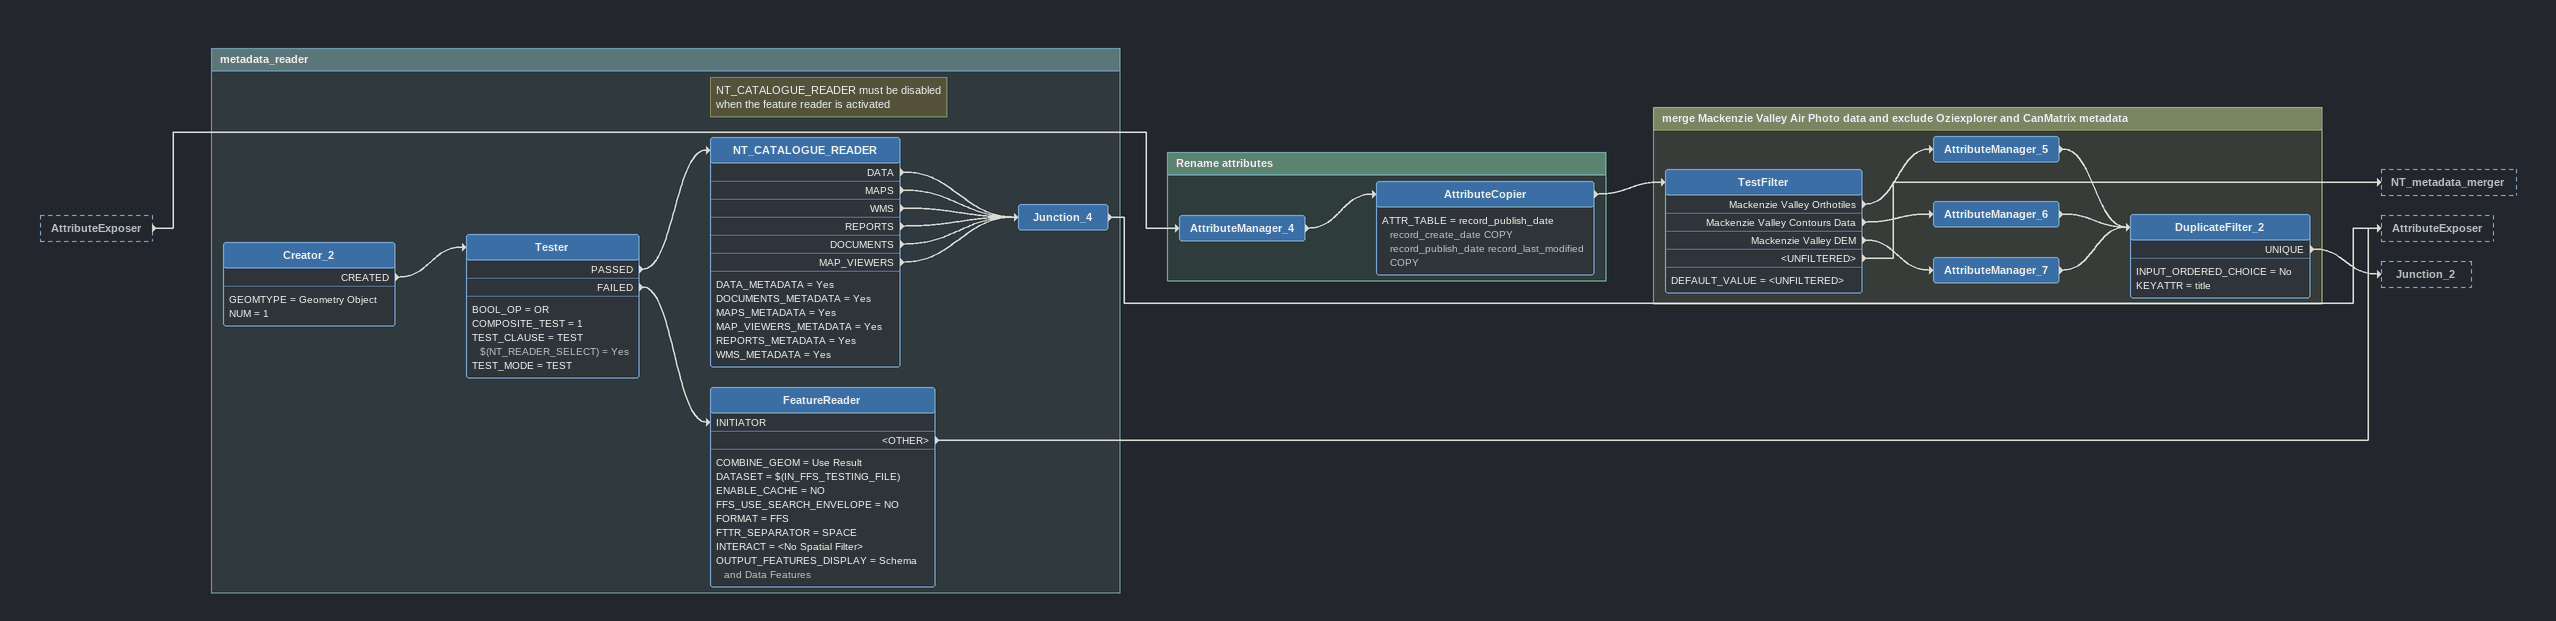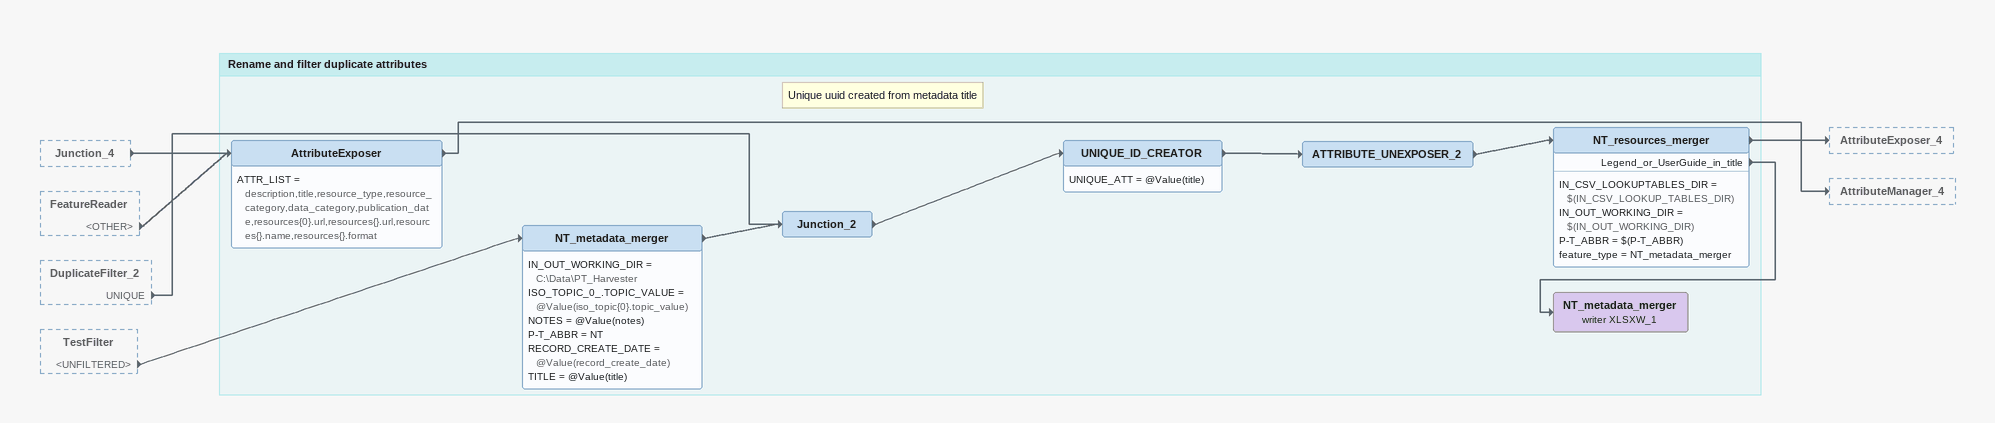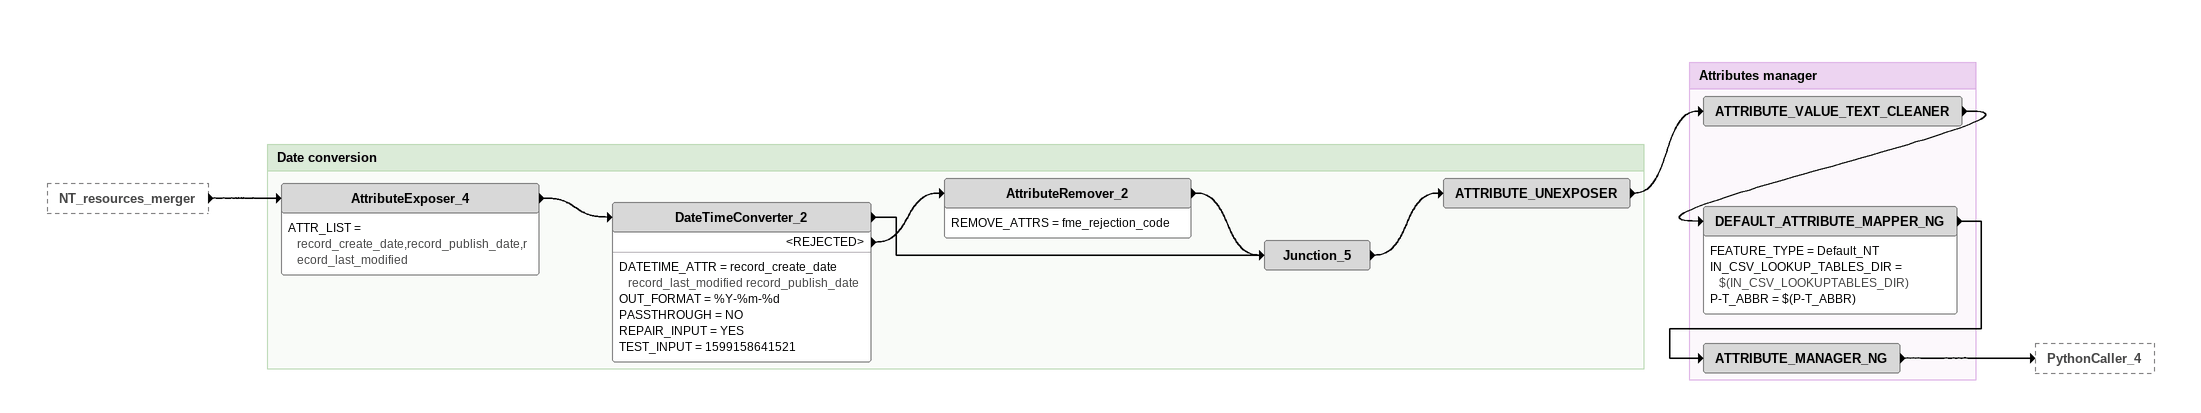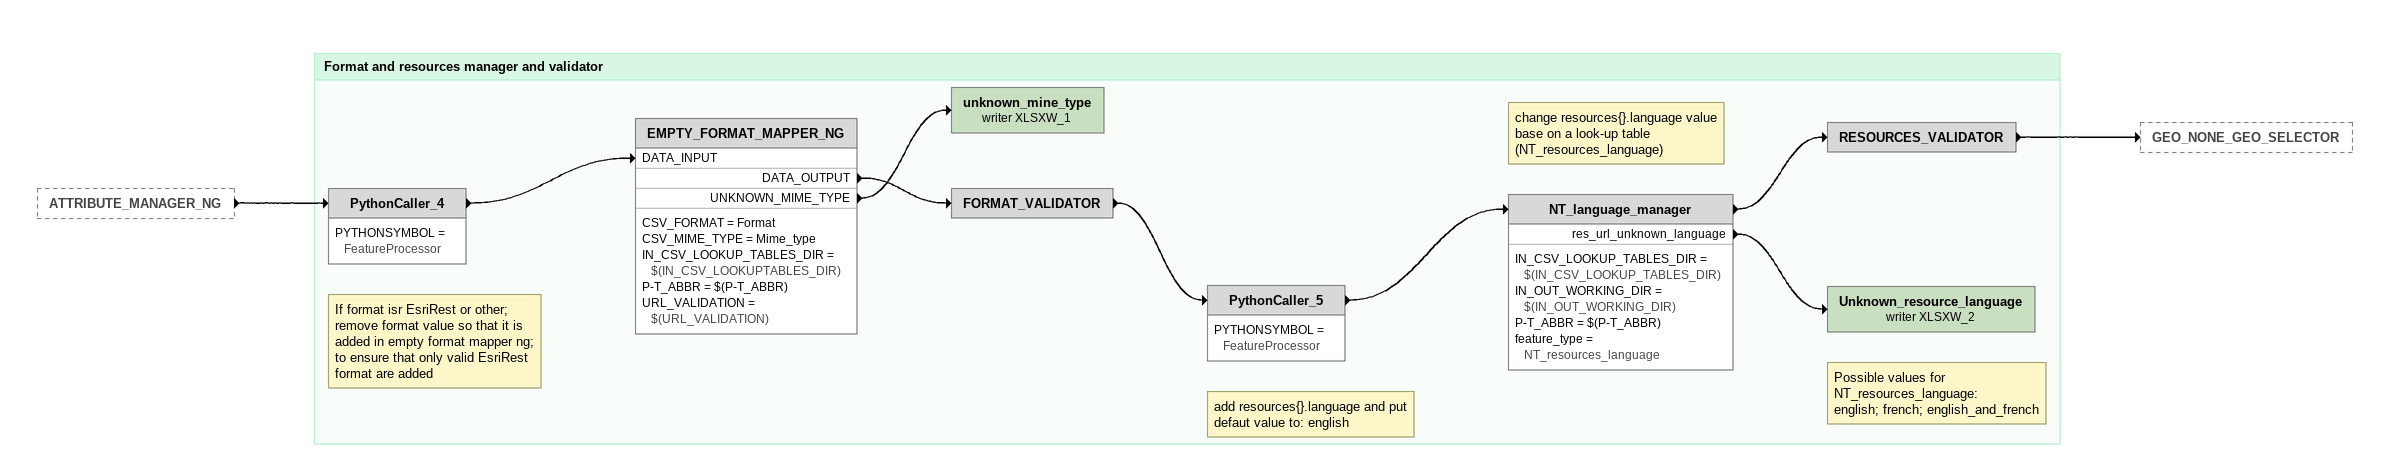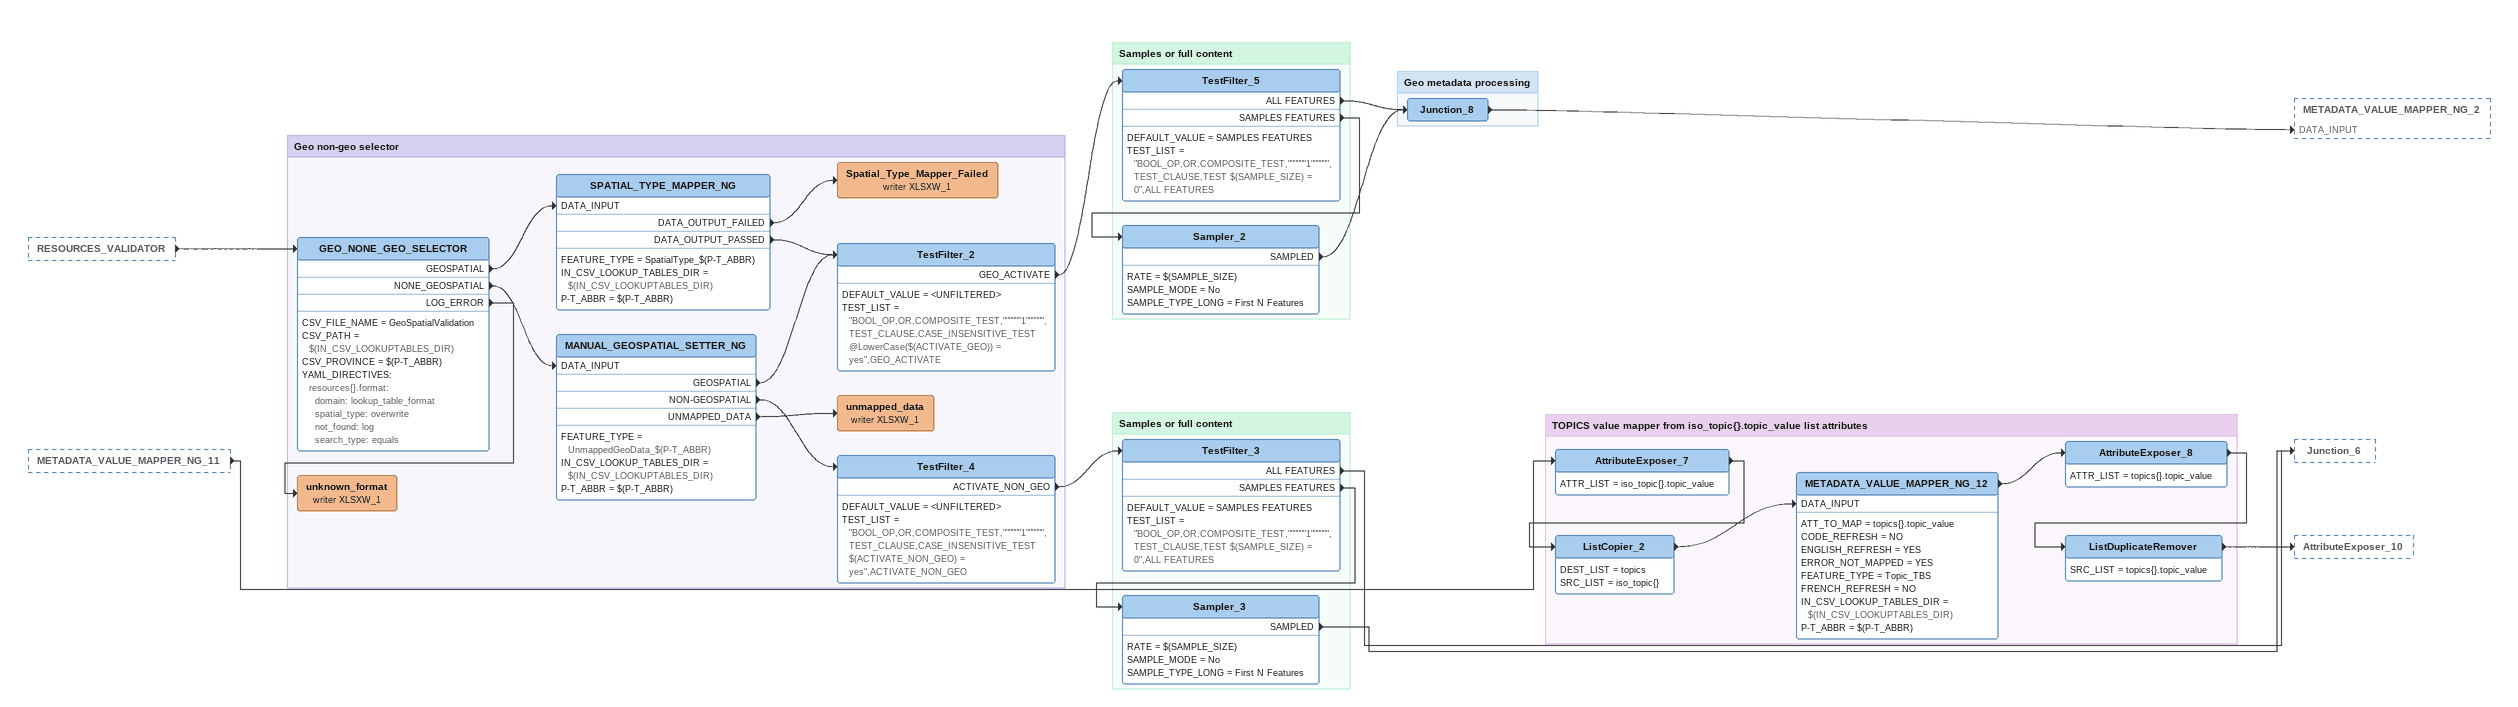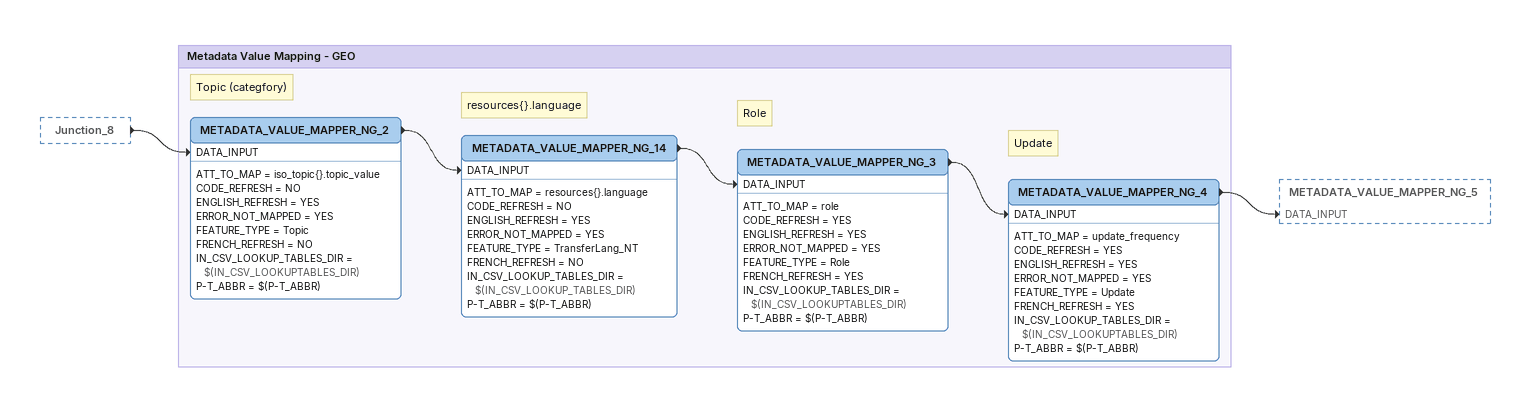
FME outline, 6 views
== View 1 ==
AttributeExposer [outside]
    -> AttributeManager_4

Bookmark: metadata_reader
Creator_2
    GEOMTYPE = Geometry Object
    NUM = 1
    CREATED -> Tester
Tester
    BOOL_OP = OR
    COMPOSITE_TEST = 1
    TEST_CLAUSE = TEST $(NT_READER_SELECT) = Yes
    TEST_MODE = TEST
    PASSED -> NT_CATALOGUE_READER
    FAILED -> FeatureReader [INITIATOR]
Note: NT_CATALOGUE_READER must be disabled when the feature reader is activated
NT_CATALOGUE_READER
    DATA_METADATA = Yes
    DOCUMENTS_METADATA = Yes
    MAPS_METADATA = Yes
    MAP_VIEWERS_METADATA = Yes
    REPORTS_METADATA = Yes
    WMS_METADATA = Yes
    DATA -> Junction_4
    MAPS -> Junction_4
    WMS -> Junction_4
    REPORTS -> Junction_4
    DOCUMENTS -> Junction_4
    MAP_VIEWERS -> Junction_4
Junction_4
    -> AttributeExposer
FeatureReader
    COMBINE_GEOM = Use Result
    DATASET = $(IN_FFS_TESTING_FILE)
    ENABLE_CACHE = NO
    FFS_USE_SEARCH_ENVELOPE = NO
    FORMAT = FFS
    FTTR_SEPARATOR = SPACE
    INTERACT = <No Spatial Filter>
    OUTPUT_FEATURES_DISPLAY = Schema and Data Features
    <OTHER> -> AttributeExposer

Bookmark: Rename attributes
AttributeManager_4
    -> AttributeCopier
AttributeCopier
    ATTR_TABLE = record_publish_date record_create_date COPY  record_publish_date record_last_modified COPY
    -> TestFilter

Bookmark: merge Mackenzie Valley Air Photo data and exclude Oziexplorer and CanMatrix metadata
TestFilter
    DEFAULT_VALUE = <UNFILTERED>
    Mackenzie Valley Orthotiles -> AttributeManager_5
    Mackenzie Valley Contours Data -> AttributeManager_6
    Mackenzie Valley DEM -> AttributeManager_7
    <UNFILTERED> -> NT_metadata_merger
AttributeManager_5
    -> DuplicateFilter_2
AttributeManager_6
    -> DuplicateFilter_2
AttributeManager_7
    -> DuplicateFilter_2
DuplicateFilter_2
    INPUT_ORDERED_CHOICE = No
    KEYATTR = title
    UNIQUE -> Junction_2

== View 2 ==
Junction_4 [outside]
    -> AttributeExposer
FeatureReader [outside]
    <OTHER> -> AttributeExposer
DuplicateFilter_2 [outside]
    UNIQUE -> Junction_2
TestFilter [outside]
    <UNFILTERED> -> NT_metadata_merger

Bookmark: Rename and filter duplicate attributes
AttributeExposer
    ATTR_LIST = description,title,resource_type,resource_category,data_category,publication_date,resources{0}.url,resources{}.url,resources{}.name,resources{}.format
    -> AttributeManager_4
NT_metadata_merger
    IN_OUT_WORKING_DIR = C:\Data\PT_Harvester
    ISO_TOPIC_0_.TOPIC_VALUE = @Value(iso_topic{0}.topic_value)
    NOTES = @Value(notes)
    P-T_ABBR = NT
    RECORD_CREATE_DATE = @Value(record_create_date)
    TITLE = @Value(title)
    -> Junction_2
Junction_2
    -> UNIQUE_ID_CREATOR
Note: Unique uuid created from metadata title
UNIQUE_ID_CREATOR
    UNIQUE_ATT = @Value(title)
    -> ATTRIBUTE_UNEXPOSER_2
ATTRIBUTE_UNEXPOSER_2
    -> NT_resources_merger
NT_resources_merger
    IN_CSV_LOOKUPTABLES_DIR = $(IN_CSV_LOOKUP_TABLES_DIR)
    IN_OUT_WORKING_DIR = $(IN_OUT_WORKING_DIR)
    P-T_ABBR = $(P-T_ABBR)
    feature_type = NT_metadata_merger
    Legend_or_UserGuide_in_title -> NT_metadata_merger (writer XLSXW_1)
    -> AttributeExposer_4
NT_metadata_merger (writer XLSXW_1)

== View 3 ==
NT_resources_merger [outside]
    -> AttributeExposer_4

Bookmark: Date conversion
AttributeExposer_4
    ATTR_LIST = record_create_date,record_publish_date,record_last_modified
    -> DateTimeConverter_2
DateTimeConverter_2
    DATETIME_ATTR = record_create_date record_last_modified record_publish_date
    OUT_FORMAT = %Y-%m-%d
    PASSTHROUGH = NO
    REPAIR_INPUT = YES
    TEST_INPUT = 1599158641521
    -> Junction_5
    <REJECTED> -> AttributeRemover_2
AttributeRemover_2
    REMOVE_ATTRS = fme_rejection_code
    -> Junction_5
Junction_5
    -> ATTRIBUTE_UNEXPOSER
ATTRIBUTE_UNEXPOSER
    -> ATTRIBUTE_VALUE_TEXT_CLEANER

Bookmark: Attributes manager
ATTRIBUTE_VALUE_TEXT_CLEANER
    -> DEFAULT_ATTRIBUTE_MAPPER_NG
DEFAULT_ATTRIBUTE_MAPPER_NG
    FEATURE_TYPE = Default_NT
    IN_CSV_LOOKUP_TABLES_DIR = $(IN_CSV_LOOKUPTABLES_DIR)
    P-T_ABBR = $(P-T_ABBR)
    -> ATTRIBUTE_MANAGER_NG
ATTRIBUTE_MANAGER_NG
    -> PythonCaller_4

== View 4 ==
ATTRIBUTE_MANAGER_NG [outside]
    -> PythonCaller_4

Bookmark: Format and resources manager and validator
Note: If format isr EsriRest or other; remove format value so that it is added in empty format mapper ng; to ensure that only valid EsriRest format are added
PythonCaller_4
    PYTHONSYMBOL = FeatureProcessor
    -> EMPTY_FORMAT_MAPPER_NG [DATA_INPUT]
EMPTY_FORMAT_MAPPER_NG
    CSV_FORMAT = Format
    CSV_MIME_TYPE = Mime_type
    IN_CSV_LOOKUP_TABLES_DIR = $(IN_CSV_LOOKUPTABLES_DIR)
    P-T_ABBR = $(P-T_ABBR)
    URL_VALIDATION = $(URL_VALIDATION)
    DATA_OUTPUT -> FORMAT_VALIDATOR
    UNKNOWN_MIME_TYPE -> unknown_mine_type (writer XLSXW_1)
unknown_mine_type (writer XLSXW_1)
FORMAT_VALIDATOR
    -> PythonCaller_5
Note: add resources{}.language and put defaut value to: english
PythonCaller_5
    PYTHONSYMBOL = FeatureProcessor
    -> NT_language_manager
Note: change resources{}.language value base on a look-up table (NT_resources_language)
NT_language_manager
    IN_CSV_LOOKUP_TABLES_DIR = $(IN_CSV_LOOKUP_TABLES_DIR)
    IN_OUT_WORKING_DIR = $(IN_OUT_WORKING_DIR)
    P-T_ABBR = $(P-T_ABBR)
    feature_type = NT_resources_language
    res_url_unknown_language -> Unknown_resource_language (writer XLSXW_2)
    -> RESOURCES_VALIDATOR
RESOURCES_VALIDATOR
    -> GEO_NONE_GEO_SELECTOR
Note: Possible values for NT_resources_language: / english; french; english_and_french
Unknown_resource_language (writer XLSXW_2)

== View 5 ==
RESOURCES_VALIDATOR [outside]
    -> GEO_NONE_GEO_SELECTOR
METADATA_VALUE_MAPPER_NG_11 [outside]
    -> AttributeExposer_7

Bookmark: Geo non-geo selector
GEO_NONE_GEO_SELECTOR
    CSV_FILE_NAME = GeoSpatialValidation
    CSV_PATH = $(IN_CSV_LOOKUPTABLES_DIR)
    CSV_PROVINCE = $(P-T_ABBR)
    YAML_DIRECTIVES:
      resources{}.format:
        domain: lookup_table_format
        spatial_type: overwrite
        not_found: log
        search_type: equals
    GEOSPATIAL -> SPATIAL_TYPE_MAPPER_NG [DATA_INPUT]
    NONE_GEOSPATIAL -> MANUAL_GEOSPATIAL_SETTER_NG [DATA_INPUT]
    LOG_ERROR -> unknown_format (writer XLSXW_1)
SPATIAL_TYPE_MAPPER_NG
    FEATURE_TYPE = SpatialType_$(P-T_ABBR)
    IN_CSV_LOOKUP_TABLES_DIR = $(IN_CSV_LOOKUPTABLES_DIR)
    P-T_ABBR = $(P-T_ABBR)
    DATA_OUTPUT_FAILED -> Spatial_Type_Mapper_Failed (writer XLSXW_1)
    DATA_OUTPUT_PASSED -> TestFilter_2
Spatial_Type_Mapper_Failed (writer XLSXW_1)
MANUAL_GEOSPATIAL_SETTER_NG
    FEATURE_TYPE = UnmappedGeoData_$(P-T_ABBR)
    IN_CSV_LOOKUP_TABLES_DIR = $(IN_CSV_LOOKUPTABLES_DIR)
    P-T_ABBR = $(P-T_ABBR)
    GEOSPATIAL -> TestFilter_2
    NON-GEOSPATIAL -> TestFilter_4
    UNMAPPED_DATA -> unmapped_data (writer XLSXW_1)
TestFilter_2
    DEFAULT_VALUE = <UNFILTERED>
    TEST_LIST = "BOOL_OP,OR,COMPOSITE_TEST,""""""1"""""",TEST_CLAUSE,CASE_INSENSITIVE_TEST @LowerCase($(ACTIVATE_GEO)) = yes",GEO_ACTIVATE
    GEO_ACTIVATE -> TestFilter_5
unmapped_data (writer XLSXW_1)
TestFilter_4
    DEFAULT_VALUE = <UNFILTERED>
    TEST_LIST = "BOOL_OP,OR,COMPOSITE_TEST,""""""1"""""",TEST_CLAUSE,CASE_INSENSITIVE_TEST $(ACTIVATE_NON_GEO) = yes",ACTIVATE_NON_GEO
    ACTIVATE_NON_GEO -> TestFilter_3
unknown_format (writer XLSXW_1)

Bookmark: Samples or full content
TestFilter_5
    DEFAULT_VALUE = SAMPLES FEATURES
    TEST_LIST = "BOOL_OP,OR,COMPOSITE_TEST,""""""1"""""",TEST_CLAUSE,TEST $(SAMPLE_SIZE) = 0",ALL FEATURES
    ALL FEATURES -> Junction_8
    SAMPLES FEATURES -> Sampler_2
Sampler_2
    RATE = $(SAMPLE_SIZE)
    SAMPLE_MODE = No
    SAMPLE_TYPE_LONG = First N Features
    SAMPLED -> Junction_8

Bookmark: Geo metadata processing
Junction_8
    -> METADATA_VALUE_MAPPER_NG_2 [DATA_INPUT]

Bookmark: Samples or full content
TestFilter_3
    DEFAULT_VALUE = SAMPLES FEATURES
    TEST_LIST = "BOOL_OP,OR,COMPOSITE_TEST,""""""1"""""",TEST_CLAUSE,TEST $(SAMPLE_SIZE) = 0",ALL FEATURES
    ALL FEATURES -> Junction_6
    SAMPLES FEATURES -> Sampler_3
Sampler_3
    RATE = $(SAMPLE_SIZE)
    SAMPLE_MODE = No
    SAMPLE_TYPE_LONG = First N Features
    SAMPLED -> Junction_6

Bookmark: TOPICS value mapper from iso_topic{}.topic_value list attributes
AttributeExposer_7
    ATTR_LIST = iso_topic{}.topic_value
    -> ListCopier_2
ListCopier_2
    DEST_LIST = topics
    SRC_LIST = iso_topic{}
    -> METADATA_VALUE_MAPPER_NG_12 [DATA_INPUT]
METADATA_VALUE_MAPPER_NG_12
    ATT_TO_MAP = topics{}.topic_value
    CODE_REFRESH = NO
    ENGLISH_REFRESH = YES
    ERROR_NOT_MAPPED = YES
    FEATURE_TYPE = Topic_TBS
    FRENCH_REFRESH = NO
    IN_CSV_LOOKUP_TABLES_DIR = $(IN_CSV_LOOKUPTABLES_DIR)
    P-T_ABBR = $(P-T_ABBR)
    -> AttributeExposer_8
AttributeExposer_8
    ATTR_LIST = topics{}.topic_value
    -> ListDuplicateRemover
ListDuplicateRemover
    SRC_LIST = topics{}.topic_value
    -> AttributeExposer_10

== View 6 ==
Junction_8 [outside]
    -> METADATA_VALUE_MAPPER_NG_2 [DATA_INPUT]

Bookmark: Metadata Value Mapping - GEO
Note: Topic (categfory)
METADATA_VALUE_MAPPER_NG_2
    ATT_TO_MAP = iso_topic{}.topic_value
    CODE_REFRESH = NO
    ENGLISH_REFRESH = YES
    ERROR_NOT_MAPPED = YES
    FEATURE_TYPE = Topic
    FRENCH_REFRESH = NO
    IN_CSV_LOOKUP_TABLES_DIR = $(IN_CSV_LOOKUPTABLES_DIR)
    P-T_ABBR = $(P-T_ABBR)
    -> METADATA_VALUE_MAPPER_NG_14 [DATA_INPUT]
Note: resources{}.language
METADATA_VALUE_MAPPER_NG_14
    ATT_TO_MAP = resources{}.language
    CODE_REFRESH = NO
    ENGLISH_REFRESH = YES
    ERROR_NOT_MAPPED = YES
    FEATURE_TYPE = TransferLang_NT
    FRENCH_REFRESH = NO
    IN_CSV_LOOKUP_TABLES_DIR = $(IN_CSV_LOOKUP_TABLES_DIR)
    P-T_ABBR = $(P-T_ABBR)
    -> METADATA_VALUE_MAPPER_NG_3 [DATA_INPUT]
Note: Role
METADATA_VALUE_MAPPER_NG_3
    ATT_TO_MAP = role
    CODE_REFRESH = YES
    ENGLISH_REFRESH = YES
    ERROR_NOT_MAPPED = YES
    FEATURE_TYPE = Role
    FRENCH_REFRESH = YES
    IN_CSV_LOOKUP_TABLES_DIR = $(IN_CSV_LOOKUPTABLES_DIR)
    P-T_ABBR = $(P-T_ABBR)
    -> METADATA_VALUE_MAPPER_NG_4 [DATA_INPUT]
Note: Update
METADATA_VALUE_MAPPER_NG_4
    ATT_TO_MAP = update_frequency
    CODE_REFRESH = YES
    ENGLISH_REFRESH = YES
    ERROR_NOT_MAPPED = YES
    FEATURE_TYPE = Update
    FRENCH_REFRESH = YES
    IN_CSV_LOOKUP_TABLES_DIR = $(IN_CSV_LOOKUPTABLES_DIR)
    P-T_ABBR = $(P-T_ABBR)
    -> METADATA_VALUE_MAPPER_NG_5 [DATA_INPUT]
